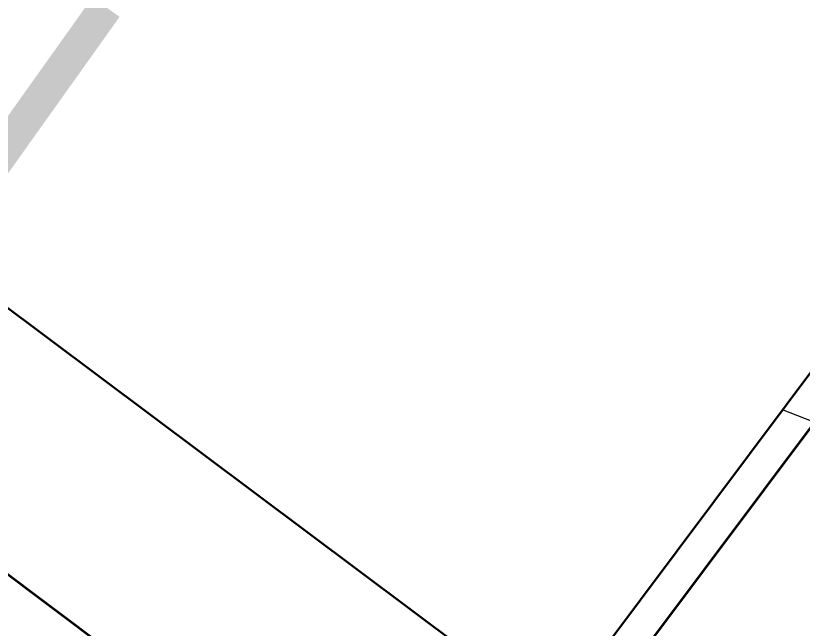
# Model space of a CAD drawing. Header units: metres. Extents: x 251860 to 269438, y 1966787 to 1972367.
# Drawn here: x 253610.3 to 253617.32, y 1969017.77 to 1969023.24 of the extents above; entities that cross this region are included whole.
import ezdxf

# ---------------------------------------------------------------- set-up
doc = ezdxf.new("R2010")
doc.units = ezdxf.units.M
doc.header["$MEASUREMENT"] = 0
doc.layers.add('PDF3_0', color=7, linetype='CONTINUOUS')
doc.layers.add('PDF3_POINTS_line', color=6, linetype='CONTINUOUS')
doc.layers.add('Wall', color=7, linetype='CONTINUOUS', lineweight=20)
doc.styles.add('PDF Arial', font='arial.ttf')

msp = doc.modelspace()

# ---------------------------------------------------------------- linework, layer by layer
at = {"layer": 'PDF3_0', "lineweight": 30}
msp.add_line((253615.33574, 1969016.81366, 520.1345), (253597.63866, 1969030.04811, 520.1345), dxfattribs=at)
at = {"layer": 'PDF3_POINTS_line', "lineweight": 30}
msp.add_line((253634.2674, 1969042.61937, 520.1345), (253610.87377, 1969011.33745, 520.1345), dxfattribs=at)
at = {"layer": 'Wall', "lineweight": 35, "ltscale": 2}
for p, q in [((253634.50187, 1969042.44403, 520.1345), (253611.56402, 1969011.76915, 520.1345)), ((253614.19546, 1969015.28674, 520.1345), (253596.49867, 1969028.52097, 520.1345))]:
    msp.add_line(p, q, dxfattribs=at)
at = {"layer": 'Wall', "ltscale": 2}
msp.add_line((253618.30005, 1969019.27336, 520.1345), (253617.14303, 1969019.72069, 520.1345), dxfattribs=at)

# ---------------------------------------------------------------- texts
at = {"layer": 'Wall', "lineweight": 35, "ltscale": 2, "insert": (253610.13723, 1969021.62561, 520.1345), "char_height": 2.743277, "width": 6.4262612, "attachment_point": 7, "rotation": 54.529468, "style": 'PDF Arial'}
msp.add_mtext('291', dxfattribs=at)

doc.saveas('drawing.dxf')
